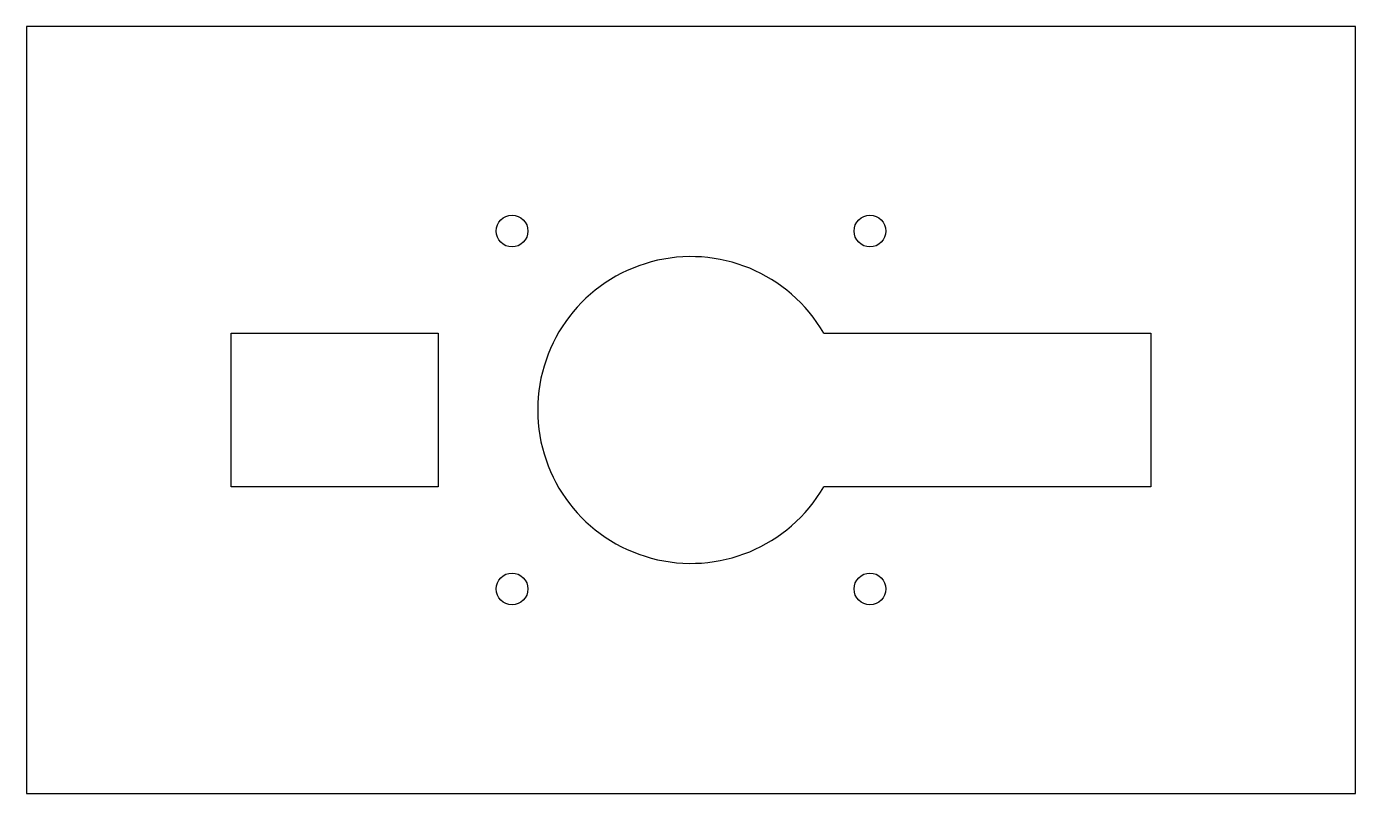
# Model space of a CAD drawing. Header units: millimetres. Extents: x 0 to 260, y 0 to 150.
import ezdxf

# ---------------------------------------------------------------- set-up
doc = ezdxf.new("R2010")
doc.units = ezdxf.units.MM

msp = doc.modelspace()

# ---------------------------------------------------------------- linework, layer by layer
for p, q in [((156, 90), (220, 90)), ((220, 90), (220, 60)), ((220, 60), (156, 60))]:
    msp.add_line(p, q)
msp.add_lwpolyline([(145, 0), (260, 0), (260, 150), (0, 150), (0, 0), (145, 0)])
msp.add_lwpolyline([(40, 90), (80.5, 90), (80.5, 60), (40, 60)], close=True)
for centre in [(95, 110), (165, 110), (95, 40), (165, 40)]:
    msp.add_circle(centre, 3.1)
msp.add_arc((130, 75), 30, 30, 330)

doc.saveas('drawing.dxf')
